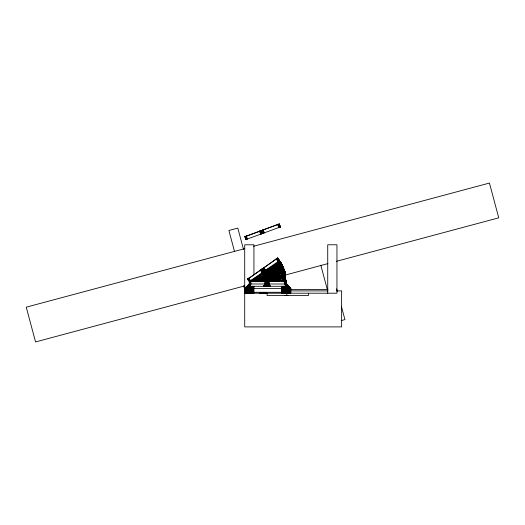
<?xml version="1.0" encoding="UTF-8"?>
<svg xmlns="http://www.w3.org/2000/svg" width="525" height="525" viewBox="0 0 525 525"><rect width="100%" height="100%" fill="white"/><g stroke="black" fill="none" stroke-linecap="round" stroke-linejoin="round"><path stroke-width="0.79" d="M244.709 292.287L290.83 292.287L290.351 293.213L290.817 292.287L290.83 288.599L286.217 283.986L249.336 283.986L244.84 288.599L245.227 293.213L244.709 292.287L244.768 288.599L249.336 283.986L249.375 281.676L266.851 281.013L266.752 286.289M249.539 281.682L249.447 283.986L245.07 288.599L245.07 292.287L245.536 293.213L245.227 288.599L247.544 286.289L245.411 288.599L245.411 292.287L245.884 293.213L245.621 288.599L249.664 283.986L249.644 281.571L247.892 278.736L249.5 281.551M249.808 283.986L245.857 288.599L245.857 292.287L246.343 293.213L246.12 288.599L249.808 283.986C250.865 281.131 248.404 281.643 247.61 279.215L277.823 258.064L281.197 263.104L283.461 267.697L281.997 268.702L283.946 275.572L284.478 283.986L285.915 286.289M246.724 292.287L247.223 293.213L247.052 288.599L250.399 283.986L250.353 281.387L248.476 278.329L248.305 278.729L250.143 281.446L250.176 283.986L246.724 288.599L246.901 293.213L246.409 292.287L246.409 288.599L249.985 283.986L249.946 281.466L248.148 278.558L249.979 281.603L264.79 278.952L263.609 274.634L260.466 270.217C263.727 274.004 265.525 278.972 265.027 283.986L263.819 286.289L265.256 283.986L264.652 278.283L249.329 281.669L266.864 281.682M248.679 278.467L248.883 278.047L250.793 281.118L250.898 283.986L247.413 288.599L247.413 292.287L247.918 293.213L247.787 288.599L250.635 283.986L250.537 281.183L248.673 278.191L248.482 278.604M247.787 292.287L248.299 293.213L248.181 288.599L250.898 283.986M248.594 292.287L249.119 293.213L249.027 288.599L250.09 286.289L248.594 288.599L248.699 293.213L248.181 292.287M249.027 292.287L249.552 293.213L249.473 288.599L250.471 286.289L249.027 288.599M249.473 292.287L249.998 293.213L249.933 288.599L250.871 286.289L249.473 288.599M250.884 292.287L251.423 293.213L251.711 286.289L250.884 288.599L250.937 293.213L250.405 292.287L250.405 288.599L251.285 286.289L250.884 288.599M251.882 292.287L252.413 293.213L252.584 286.289L251.882 288.599L251.915 293.213L251.377 292.287M252.387 292.287L252.919 293.213L253.03 286.289L252.387 288.599M253.936 293.213L253.936 286.289L253.418 288.599L253.424 293.213L252.899 292.287M268.78 283.986C269.574 278.171 266.549 271.838 263.734 267.927C267.474 272.377 269.515 278.165 269.017 283.986L270.132 286.289L268.537 283.986C269.266 278.191 266.372 271.957 263.543 268.058M267.153 286.289L267.1 280.317L266.326 276.321L264.666 272.6L261.988 268.866L265.335 274.529L249.368 281.649L249.323 283.986L244.722 288.599L290.817 288.599L286.217 283.986L285.987 281.564L286.132 283.986L290.699 288.599L286.184 283.986L285.219 277.613L286.046 283.986L290.312 288.599L289.997 293.213L290.469 292.287L290.469 288.599L286.132 283.986L285.915 281.269L286.184 283.986L290.771 288.599L290.312 293.213L290.771 292.287M284.478 283.986L286.256 286.289L284.753 283.986C285.252 274.969 282.24 265.952 276.623 258.904L276.832 258.753C282.476 265.847 285.508 274.916 285.003 283.986L288.127 288.599L287.982 293.213L288.481 292.287L288.481 288.599L286.808 286.289L288.816 288.599L288.632 293.213L289.131 292.287L289.131 288.599L287.359 286.289L289.413 288.599L289.196 293.213L289.675 292.287L289.675 288.599L285.797 283.986L285.554 279.208L284.642 277.561M287.943 295.516L287.287 295.286M247.012 286.289L288.52 286.289L286.132 283.986L285.817 280.875L285.935 283.986L290.128 288.599L289.839 293.213L290.312 292.287M288.816 288.599L285.449 283.986C285.908 274.693 283.776 265.552 277.594 258.221L277.482 258.3C283.769 265.565 285.377 274.87 285.935 283.986L290.469 288.599M290.699 292.287L290.233 293.213L290.601 288.599L286.046 283.986C285.456 274.975 283.113 265.657 277.193 258.503L280.698 263.399L283.638 269.804L284.911 274.339L286.027 281.538L285.469 279.261L285.928 281.085L285.797 283.986L290.312 288.599M265 273.19L268.255 271.556L270.06 274.765L279.549 272.035L284.799 271.569L285.521 279.28L284.963 272.134L283.034 266.766M286.046 283.986L286.02 281.485M264.652 278.283L281.905 274.542L284.767 274.7L285.219 277.613L284.74 273.676L283.533 273.571L281.649 273.473L270.605 276.649L269.509 273.308L268.255 271.556L281.197 263.104M283.152 288.599L282.509 286.289L282.621 293.213L283.152 292.287L282.955 286.289L283.658 288.599L283.625 293.213L284.156 292.287L283.828 286.289L284.655 288.599L284.603 293.213L285.134 292.287L285.134 288.599L284.255 286.289L284.655 288.599M286.132 283.986L286.164 282.109L285.252 280.711C285.036 272.685 281.964 264.915 277.023 258.622L277.193 258.503M264.108 232.903L263.091 229.838L264.331 232.824M248.003 278.946L247.879 279.024M266.864 283.986L266.359 286.289C267.409 280.265 265.781 273.945 261.732 269.325L262.907 268.511C267.35 273.361 268.327 279.996 268.327 286.289C267.783 280.147 267.218 273.466 262.677 268.669L262.658 268.4M283.152 292.287L283.126 293.213L283.658 292.287M253.418 288.599L253.483 286.289L252.899 288.599M285.607 279.733L285.954 281.682L285.967 281.236M285.167 276.918L284.773 271.576L284.852 273.354L284.721 271.589L284.898 273.223L284.662 272.659L279.753 272.698L266.516 276.97M289.675 288.599L285.633 283.986L285.285 278.322M262.868 268.255L262.441 268.833C266.72 273.597 267.973 280.074 267.547 286.289L267.153 283.986M266.241 277.049L265.834 275.769L264.324 276.314L264.685 277.469L266.241 277.049L266.851 281.013M262.073 293.042L260.669 293.16L266.07 293.213L259.98 293.213L261.916 293.094M261.798 293.094L265.932 293.213L265.04 293.055M284.891 275.546L285.331 277.974L284.937 272.423L284.812 273.033M284.156 292.287L284.117 293.213L284.655 292.287M257.152 278.027L249.336 281.682L264.082 276.308L264.108 275.743L267.599 274.339L269.798 274.03C270.375 276.308 272.987 282.115 269.017 281.682L270.913 281.019L270.841 281.558L270.329 277.082L268.577 271.97L273.151 268.216L277.22 266.779L277.482 266.208L276.426 268.642L267.599 274.339M285.954 281.682L285.817 280.875M287.457 295.516L285.823 295.516M284.812 273.085L284.721 271.589L284.931 272.501L284.963 272.134M265.125 293.002L265.499 293.16L262.218 293.094M285.311 278.158C285.095 277.075 285.941 281.577 285.757 280.429M266.943 278.965L270.749 278.348L270.913 281.019L270.697 277.029L278.873 275.887L283.756 274.568L283.881 273.873M285.134 292.287L285.075 293.213L285.607 292.287L285.607 288.599L284.668 286.289L286.066 288.599L285.987 293.213L286.512 292.287L286.512 288.599L285.449 286.289L286.945 288.599L286.84 293.213L287.359 292.287L287.359 288.599L286.164 286.289L287.752 288.599L287.621 293.213L288.127 292.287M264.062 272.173L249.336 281.682L264.967 280.311L270.979 280.494L271.064 279.346L282.384 277.252L285.226 277.673L284.865 274.49M247.78 279.097L249.434 281.63M284.878 272.685L284.025 269.666M266.05 276.406L250.793 281.118L263.832 275.671L263.872 275.185M285.607 292.287L285.541 293.213L286.066 292.287M262.848 233.363L261.752 230.331L261.279 230.744L262.303 233.559M284.655 275.861L285.009 276.577L284.944 274.936M263.878 232.988L263.084 230.088M247.702 279.156L247.603 279.221M263.11 233.271L262.087 230.449L261.004 230.6L262.034 233.658M262.329 293.094L259.98 293.213L262.231 293.035M284.773 271.576L284.944 272.35M286.512 292.287L286.42 293.213L286.945 292.287M260.597 293.009L260.118 293.16L260.754 293.108M251.882 288.599L252.144 286.289L251.377 288.599M264.515 293.153L261.568 293.042M287.359 292.287L287.241 293.213L287.752 292.287M263.629 233.08L262.848 230.173M262.881 293.035L262.835 293.094M285.587 279.851L285.633 283.986L289.918 288.599L289.649 293.213L290.128 292.287M263.557 275.041L265.053 273.919M285.712 280.022L285.62 280.672L285.416 278.755M261.66 269.384C264.863 273.4 267.501 280.304 265.972 286.289L266.575 283.986M271.025 279.923C270.624 281.157 268.242 280.842 267.14 281M263.373 233.172L262.605 230.265M285.39 279.674L285.39 278.316L285.449 278.657M270.749 278.348L270.848 277.804L278.873 275.887L276.426 268.642C277.502 266.372 278.145 263.392 280.645 262.244L281.17 263.123M262.526 293.094L262.152 293.213L262.533 293.035M288.481 292.287L288.317 293.213L288.816 292.287M285.928 281.085L285.817 281.682L285.764 280.645L284.74 280.698L284.478 281.682L282.68 281.643L281.905 274.542L283.533 273.571L283.651 272.915M285.436 280.678L285.239 283.986L286.873 286.289L285.003 283.986L284.99 280.691M281.905 274.542L281.649 273.473L283.283 272.58L283.395 271.97M284.084 274.838L283.946 275.572L279.116 277.259L270.972 278.572L279.208 277.948L285.114 278.683M281.361 272.416L280.862 270.841L282.358 269.653L281.997 268.702L269.798 274.03L282.693 270.618L283.001 271.596L281.361 272.416L281.649 273.473M282.384 277.252L284.11 276.583L284.261 275.802L282.128 275.625L279.005 276.57L266.825 278.296M269.798 274.03L280.475 269.811L282.358 269.653L282.804 270.093L282.693 270.618L279.549 272.035M282.509 278.348L284.242 277.6L284.412 276.773L280.567 276.091M261.877 230.285L262.349 230.357M284.924 275.887L284.261 275.802M286.197 282.247L285.252 280.717L285.239 283.986L289.131 288.599M247.682 278.887L247.61 279.215L277.502 258.005L279.976 261.457M285.567 279.536L282.601 279.444L284.347 278.618L284.53 277.751M289.131 292.287L288.927 293.213L289.413 292.287M270.821 281.649L271.071 280.501L270.854 281.466L271.071 280.501L281.006 280.481L276.754 281.649L271.071 280.501L270.9 281.151L269.003 280.928M278.001 272.501L270.303 275.507L269.988 275.113L282.358 269.653M271.071 280.501L270.867 281.38L270.808 280.993M284.629 278.729L284.419 279.635L282.634 279.989M260.794 234.111L259.829 231.026L261.017 234.032M259.993 231.21L261.26 233.94M260.236 231.125L261.509 233.848M261.082 230.573L260.741 230.941L261.772 233.756M263.688 271.615L249.323 281.682L264.744 273.328M260.485 231.033L260.387 230.823M284.563 273.722L284.924 274.549L284.662 272.659M260.584 234.189L259.77 231.295M247.058 239.111L246.1 236.027L245.805 236.375L246.835 239.197M284.694 279.713L284.465 280.658L282.673 281.092L284.478 281.682M245.805 236.375L246.625 239.269M245.602 236.453L246.442 239.334M289.675 292.287L289.439 293.213L289.918 292.287M245.418 236.519L246.284 239.393M283.06 266.752L281.722 267.343L281.997 268.702L280.475 269.811L280.862 270.841M245.254 236.578L246.14 239.446M263.301 229.766L263.399 229.976M266.293 283.986L265.584 286.289C267.179 280.586 264.895 273.164 261.056 269.798C264.784 274.26 267.205 280.698 264.836 286.289L266.017 283.986L265.204 286.289M245.116 236.631L246.028 239.485M245.004 236.67L245.936 239.518M280.475 269.811L278.047 264.882L277.088 267.12L278.867 266.313L281.702 263.996L282.608 265.834L281.183 266.818L272.974 270.979L270.664 271.222L265.598 274.411M265.027 281.682L265.243 281.072M265.013 280.993L265.204 280.462M290.469 292.287L290.135 293.213L290.601 292.287M261.247 293.048L261.627 293.101M261.076 293.153L261.004 293.048M264.967 280.311L265.151 279.858L266.746 279.674M244.847 236.723L279.169 223.985L280.488 226.944L245.818 239.564L244.939 236.447L244.794 236.742L279.169 223.985L280.462 226.951M248.141 278.847L248.305 278.729M282.109 268.249L281.603 267.757L278.572 269.43L272.974 270.979L273.945 268.997L277.22 266.779L276.885 267.586L277.686 267.54M250.537 281.183L278.047 264.882L266.641 272.298M268.577 271.97L272.304 270.113L268.898 272.403L272.304 270.113L273.151 268.216L273.945 268.997C276.517 268.774 279.49 267.914 280.875 265.571L282.181 264.902M277.22 266.779L276.682 268.058L280.737 265.899L281.315 266.451M260.649 270.086C264.213 273.374 267.192 280.967 264.482 286.289L265.748 283.986M284.852 273.164L284.911 274.339M250.884 281.485L264.895 279.628L266.654 279.011M265.584 293.108L265.978 293.213L264.902 293.101M265.256 283.986L264.141 286.289L265.493 283.986M248.594 288.599L249.723 286.289L248.181 288.599M282.64 292.287L282.115 293.213L282.056 286.289L282.64 288.599M249.933 288.599L251.285 286.289M284.819 274.582L284.963 275.179M263.511 286.289L265.027 283.986M247.787 288.599L249.368 286.289M277.088 267.12L280.265 264.994L280.875 265.571M284.97 295.286L284.826 295.286M264.442 293.213L261.608 293.213M250.635 283.986L246.724 288.599M250.399 283.986L246.409 288.599M246.035 236.296L246.343 235.935L247.301 239.026M247.052 288.599L249.04 286.289M250.176 283.986L246.12 288.599M249.985 283.986L245.857 288.599M269.279 273.249L270.664 271.222L269.535 273.86M285.226 277.673L285.055 276.931M245.621 288.599L247.728 286.289M245.227 288.599L249.539 283.986L244.939 288.599L245.306 293.213L244.84 292.287M244.939 288.599L249.375 283.986M249.664 283.986L245.07 288.599M244.709 288.599L249.323 283.986M244.84 288.599L247.15 286.289M285.764 280.475L285.948 281.302M264.239 293.153L263.714 293.153M269.771 274.483L268.104 275.756L266.326 276.321M283.283 272.58L268.505 277.207M266.109 275.671L269.371 273.938M249.375 281.669L264.685 277.469M250.615 281.459L257.565 279.083M263.924 271.451L279.543 260.518M264.305 272.016L280.12 261.365M250.714 280.941L256.607 277.036M266.267 271.648L279.248 263.222L279.937 263.845M282.128 275.625L283.756 274.568M265.453 270.382L278.696 262.362L279.425 262.999M265.873 271.005L279.248 263.222L281.603 267.757L269.509 273.308L277.285 270.546M270.46 277.725L268.787 278.683L270.841 279.011M279.753 272.698L281.203 271.884M284.898 275.618L285.049 276.045M265.309 273.794L268.557 272.14M284.898 272.442L284.642 271.615L284.904 272.593M268.662 277.942L270.329 277.082M264.009 293.153L264.456 293.042M264.423 293.042L264.922 293.101M263.301 292.976L262.316 293.153M269.988 275.113L268.104 275.756L270.007 275.802M282.47 269.168L283.835 268.649M279.438 224.136L279.051 224.031L280.33 227.003M284.826 274.765L284.963 275.152L327.928 263.603M278.204 273.171L270.178 275.75M282.804 270.093L284.183 269.614L284.478 270.592L283.113 271.025M284.858 274.267L284.845 273.564M267.868 275.041L269.601 274.555M268.957 280.179L270.913 279.668M244.781 248.62L26.25 307.171L35.562 341.939L244.591 285.928M253.49 246.284L489.438 183.061L498.75 217.829L336.44 261.319M284.347 278.618L275.021 280.494L271.064 279.346L279.287 278.644L284.242 277.6M341.224 320.598L344.938 319.6L341.552 306.987M279.372 267.291L281.183 266.818L281.722 267.343M278.394 273.84L270.408 275.887L270.506 277.043L270.605 276.649L278.729 275.198M281.781 274.011L283.533 273.571M267.035 279.641L270.657 279.031M278.867 266.313L280.737 265.899M270.513 276.268L278.572 274.522M264.961 278.657L266.543 278.348M277.541 271.195L279.156 270.887M280.265 264.994L278.329 265.355L279.766 264.101L280.416 264.698M267.304 273.65L269.115 273.328M250.852 281.295L257.827 280.179M284.412 276.773L285.101 276.682M266.989 272.967L269.207 272.849M276.623 258.904L276.15 258.95L279.248 263.222M284.11 276.583L279.005 276.57L278.873 275.887M277.023 258.622L276.832 258.753M257.952 281.302L250.635 281.603M280.061 268.787L281.997 268.702M268.321 276.478L270.178 276.439M271.064 279.346L279.346 279.339L282.68 281.643M267.153 281.682L285.994 281.387M290.791 289.518L327.994 289.518M290.83 290.902L327.994 290.902M336.742 290.902L341.624 290.902L341.624 326.898L244.709 326.898L244.709 244.781L253.936 244.781L253.936 274.719M244.716 293.213L336.945 293.213L336.952 244.781L327.725 244.781L327.725 293.213M277.482 258.3L277.351 258.392M263.452 293.035L263.025 292.976L263.701 293.094M265.565 293.108L265.657 293.16M277.686 258.156L277.594 258.221M282.653 280.54L284.74 280.698M277.751 258.11L277.397 258.077L280.599 262.27M260.518 270.185L260.334 270.027M279.005 276.57L279.116 277.259L280.777 277.469M268.885 279.431L270.729 279.681M260.131 270.165L260.492 270.198L260.124 270.172M279.116 227.443L278.092 224.628L277.62 224.549L278.86 227.535M279.353 227.358L278.092 224.628M279.569 227.279L278.329 224.543M280.166 279.904L281.013 280.074M264.082 292.983L265.355 293.16M279.772 227.207L278.545 224.457M279.943 227.141L278.742 224.385M261.128 269.469L261.765 269.305L261.279 269.647M280.101 227.089L278.919 224.326M280.225 227.036L279.077 224.267M279.307 224.182L279.202 224.221M284.845 273.774L284.904 274.148M259.534 231.381L259.475 231.157M263.34 268.203L267.396 275.979L268.15 279.51L268.275 283.986L269.089 286.289L267.999 283.986L268.715 286.289M259.567 231.368L259.409 231.184M263.255 274.424L263.609 274.634M262.92 273.827L263.333 274.089M262.566 273.243L263.032 273.564M262.185 272.672L262.71 273.046M288.389 286.289L290.601 288.599M284.753 283.986L288.481 288.599M287.405 286.289L285.449 283.986L285.226 280.685L286.086 281.912L285.259 280.731M287.995 286.289L289.918 288.599M287.595 286.289L289.413 288.599M264.495 277.613L264.836 278.06M287.359 288.599L285.817 286.289L286.945 288.599M286.512 288.599L285.062 286.289L286.066 288.599M269.017 283.986L270.454 286.289M270.959 280.632L270.775 280.337L270.946 280.763M280.527 262.316L283.677 268.708M284.255 286.289L285.607 288.599M249.933 292.287L250.464 293.213L250.405 292.287M281.124 263.15L281.63 264.036M247.052 292.287L247.557 293.213L247.413 292.287M286.499 286.289L287.752 288.599M246.12 292.287L246.612 293.213L246.409 292.287M245.621 292.287L246.1 293.213L245.857 292.287M245.227 292.287L245.7 293.213L245.411 292.287M268.275 283.986L269.45 286.289L268.537 283.986M244.939 292.287L245.405 293.213L245.07 292.287M244.768 292.287L245.188 293.213M286.217 283.986L286.125 282.03M265.335 274.529L265.834 275.769M283.382 267.73L284.104 269.64M284.504 272.698L284.891 273.709M261.404 230.455L262.572 233.461M284.156 288.599L283.395 286.289L283.658 288.599M336.696 288.848L337.332 291.217M320.814 265.217L327.364 289.662M243.502 249.388L237.799 228.099L228.893 230.488L234.596 251.777M243.679 285.679L244.945 290.41M282.122 288.599L281.603 286.289L281.603 293.213M267.435 283.986L267.94 286.289L267.724 283.986M279.116 277.259L279.346 279.339M262.625 268.702L262.749 268.334M308.464 293.213L308.464 295.516L267.1 295.516L267.1 293.213M286.814 293.213L286.814 295.516"/></g></svg>
